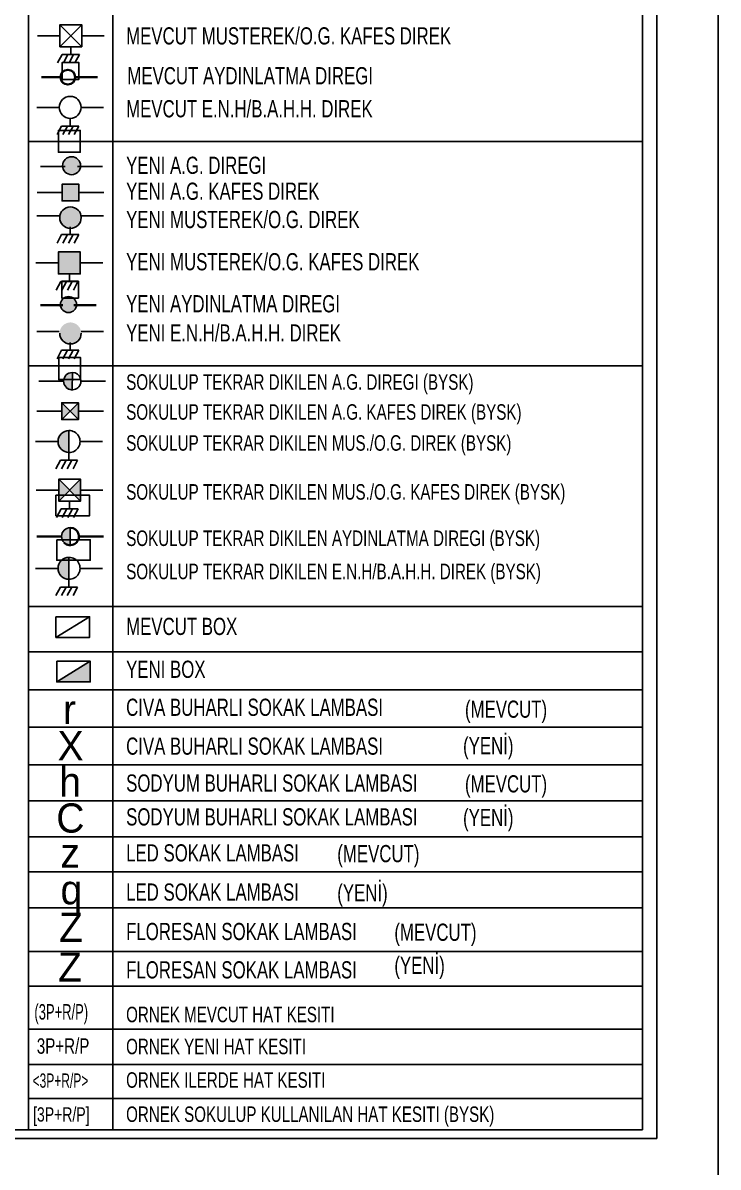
# Model space of a CAD drawing. Header units: millimetres. Extents: x 615240 to 617330, y 4151758 to 4153557.
# Drawn here: x 616672.1 to 616767.2, y 4152940 to 4153096.6 of the extents above; entities that cross this region are included whole.
import ezdxf
from ezdxf.enums import TextEntityAlignment as Align

# ---------------------------------------------------------------- set-up
doc = ezdxf.new("R2010")
doc.units = ezdxf.units.MM
doc.layers.add('DIREK_AG_MEVCUT', color=3, linetype='Continuous', lineweight=25)
doc.styles.add('Direk', font='B_CAD')
doc.styles.get("Standard").update_dxf_attribs({"font": 'Arial'})

msp = doc.modelspace()

# ---------------------------------------------------------------- hatches: boundary and pattern name
at = {"linetype": 'Continuous'}
for color, points in [(108, [(616680.01, 4153077.06), (616680.01, 4153077.13), (616680, 4153077.2), (616679.99, 4153077.28), (616679.97, 4153077.35), (616679.95, 4153077.42), (616679.93, 4153077.49), (616679.9, 4153077.56), (616679.87, 4153077.63), (616679.83, 4153077.69), (616679.79, 4153077.75), (616679.75, 4153077.81), (616679.7, 4153077.87), (616679.65, 4153077.92), (616679.6, 4153077.97), (616679.54, 4153078.02), (616679.48, 4153078.06), (616679.42, 4153078.1), (616679.35, 4153078.14), (616679.29, 4153078.17), (616679.22, 4153078.2), (616679.15, 4153078.23), (616679.08, 4153078.25), (616679, 4153078.26), (616678.93, 4153078.27), (616678.86, 4153078.28), (616678.78, 4153078.28), (616678.71, 4153078.28), (616678.64, 4153078.27), (616678.56, 4153078.26), (616678.49, 4153078.25), (616678.42, 4153078.23), (616678.35, 4153078.2), (616678.28, 4153078.17), (616678.21, 4153078.14), (616678.15, 4153078.1), (616678.09, 4153078.06), (616678.03, 4153078.02), (616677.97, 4153077.97), (616677.92, 4153077.92), (616677.87, 4153077.87), (616677.82, 4153077.81), (616677.78, 4153077.75), (616677.74, 4153077.69), (616677.7, 4153077.63), (616677.67, 4153077.56), (616677.64, 4153077.49), (616677.61, 4153077.42), (616677.59, 4153077.35), (616677.58, 4153077.28), (616677.57, 4153077.2), (616677.56, 4153077.13), (616677.56, 4153077.06), (616677.56, 4153076.98), (616677.57, 4153076.91), (616677.58, 4153076.84), (616677.59, 4153076.76), (616677.61, 4153076.69), (616677.64, 4153076.62), (616677.67, 4153076.55), (616677.7, 4153076.49), (616677.74, 4153076.42), (616677.78, 4153076.36), (616677.82, 4153076.3), (616677.87, 4153076.24), (616677.92, 4153076.19), (616677.97, 4153076.14), (616678.03, 4153076.09), (616678.09, 4153076.05), (616678.15, 4153076.01), (616678.21, 4153075.97), (616678.28, 4153075.94), (616678.35, 4153075.91), (616678.42, 4153075.89), (616678.49, 4153075.87), (616678.56, 4153075.85), (616678.64, 4153075.84), (616678.71, 4153075.83), (616678.78, 4153075.83), (616678.86, 4153075.83), (616678.93, 4153075.84), (616679, 4153075.85), (616679.08, 4153075.87), (616679.15, 4153075.89), (616679.22, 4153075.91), (616679.29, 4153075.94), (616679.35, 4153075.97), (616679.42, 4153076.01), (616679.48, 4153076.05), (616679.54, 4153076.09), (616679.6, 4153076.14), (616679.65, 4153076.19), (616679.7, 4153076.24), (616679.75, 4153076.3), (616679.79, 4153076.36), (616679.83, 4153076.42), (616679.87, 4153076.49), (616679.9, 4153076.55), (616679.93, 4153076.62), (616679.95, 4153076.69), (616679.97, 4153076.76), (616679.99, 4153076.84), (616680, 4153076.91), (616680.01, 4153076.98)]), (10, [(616677.15, 4153069.95), (616677.15, 4153069.86), (616677.16, 4153069.77), (616677.17, 4153069.68), (616677.19, 4153069.59), (616677.21, 4153069.51), (616677.24, 4153069.42), (616677.28, 4153069.34), (616677.32, 4153069.26), (616677.36, 4153069.18), (616677.41, 4153069.11), (616677.46, 4153069.04), (616677.52, 4153068.97), (616677.58, 4153068.91), (616677.64, 4153068.84), (616677.71, 4153068.79), (616677.78, 4153068.74), (616677.86, 4153068.69), (616677.93, 4153068.64), (616678.01, 4153068.6), (616678.1, 4153068.57), (616678.18, 4153068.54), (616678.27, 4153068.52), (616678.35, 4153068.5), (616678.44, 4153068.49), (616678.53, 4153068.48), (616678.62, 4153068.48), (616678.71, 4153068.48), (616678.79, 4153068.49), (616678.88, 4153068.5), (616678.97, 4153068.52), (616679.06, 4153068.54), (616679.14, 4153068.57), (616679.22, 4153068.6), (616679.3, 4153068.64), (616679.38, 4153068.69), (616679.45, 4153068.74), (616679.52, 4153068.79), (616679.59, 4153068.84), (616679.66, 4153068.91), (616679.72, 4153068.97), (616679.77, 4153069.04), (616679.83, 4153069.11), (616679.88, 4153069.18), (616679.92, 4153069.26), (616679.96, 4153069.34), (616679.99, 4153069.42), (616680.02, 4153069.51), (616680.05, 4153069.59), (616680.06, 4153069.68), (616680.08, 4153069.77), (616680.09, 4153069.86), (616680.09, 4153069.95), (616680.09, 4153070.03), (616680.08, 4153070.12), (616680.06, 4153070.21), (616680.05, 4153070.3), (616680.02, 4153070.38), (616679.99, 4153070.47), (616679.96, 4153070.55), (616679.92, 4153070.63), (616679.88, 4153070.71), (616679.83, 4153070.78), (616679.77, 4153070.85), (616679.72, 4153070.92), (616679.66, 4153070.98), (616679.59, 4153071.05), (616679.52, 4153071.1), (616679.45, 4153071.15), (616679.38, 4153071.2), (616679.3, 4153071.25), (616679.22, 4153071.29), (616679.14, 4153071.32), (616679.06, 4153071.35), (616678.97, 4153071.37), (616678.88, 4153071.39), (616678.79, 4153071.4), (616678.71, 4153071.41), (616678.62, 4153071.42), (616678.53, 4153071.41), (616678.44, 4153071.4), (616678.35, 4153071.39), (616678.27, 4153071.37), (616678.18, 4153071.35), (616678.1, 4153071.32), (616678.01, 4153071.29), (616677.93, 4153071.25), (616677.86, 4153071.2), (616677.78, 4153071.15), (616677.71, 4153071.1), (616677.64, 4153071.05), (616677.58, 4153070.98), (616677.52, 4153070.92), (616677.46, 4153070.85), (616677.41, 4153070.78), (616677.36, 4153070.71), (616677.32, 4153070.63), (616677.28, 4153070.55), (616677.24, 4153070.47), (616677.21, 4153070.38), (616677.19, 4153070.3), (616677.17, 4153070.21), (616677.16, 4153070.12), (616677.15, 4153070.03)]), (152, [(616679.46, 4153058.05), (616679.46, 4153058.11), (616679.46, 4153058.18), (616679.45, 4153058.25), (616679.43, 4153058.31), (616679.41, 4153058.38), (616679.39, 4153058.44), (616679.37, 4153058.5), (616679.34, 4153058.56), (616679.31, 4153058.62), (616679.27, 4153058.67), (616679.23, 4153058.73), (616679.19, 4153058.78), (616679.14, 4153058.83), (616679.09, 4153058.87), (616679.04, 4153058.91), (616678.99, 4153058.95), (616678.93, 4153058.99), (616678.87, 4153059.02), (616678.81, 4153059.05), (616678.75, 4153059.08), (616678.69, 4153059.1), (616678.63, 4153059.12), (616678.56, 4153059.13), (616678.49, 4153059.14), (616678.43, 4153059.15), (616678.36, 4153059.15), (616678.3, 4153059.15), (616678.23, 4153059.14), (616678.16, 4153059.13), (616678.1, 4153059.12), (616678.03, 4153059.1), (616677.97, 4153059.08), (616677.91, 4153059.05), (616677.85, 4153059.02), (616677.79, 4153058.99), (616677.74, 4153058.95), (616677.68, 4153058.91), (616677.63, 4153058.87), (616677.58, 4153058.83), (616677.54, 4153058.78), (616677.49, 4153058.73), (616677.45, 4153058.67), (616677.42, 4153058.62), (616677.39, 4153058.56), (616677.36, 4153058.5), (616677.33, 4153058.44), (616677.31, 4153058.38), (616677.29, 4153058.31), (616677.28, 4153058.25), (616677.27, 4153058.18), (616677.26, 4153058.11), (616677.26, 4153058.05), (616677.26, 4153057.98), (616677.27, 4153057.91), (616677.28, 4153057.85), (616677.29, 4153057.78), (616677.31, 4153057.72), (616677.33, 4153057.66), (616677.36, 4153057.59), (616677.39, 4153057.53), (616677.42, 4153057.48), (616677.45, 4153057.42), (616677.49, 4153057.37), (616677.54, 4153057.32), (616677.58, 4153057.27), (616677.63, 4153057.22), (616677.68, 4153057.18), (616677.74, 4153057.14), (616677.79, 4153057.1), (616677.85, 4153057.07), (616677.91, 4153057.04), (616677.97, 4153057.02), (616678.03, 4153056.99), (616678.1, 4153056.98), (616678.16, 4153056.96), (616678.23, 4153056.95), (616678.3, 4153056.95), (616678.36, 4153056.94), (616678.43, 4153056.95), (616678.49, 4153056.95), (616678.56, 4153056.96), (616678.63, 4153056.98), (616678.69, 4153056.99), (616678.75, 4153057.02), (616678.81, 4153057.04), (616678.87, 4153057.07), (616678.93, 4153057.1), (616678.99, 4153057.14), (616679.04, 4153057.18), (616679.09, 4153057.22), (616679.14, 4153057.27), (616679.19, 4153057.32), (616679.23, 4153057.37), (616679.27, 4153057.42), (616679.31, 4153057.48), (616679.34, 4153057.53), (616679.37, 4153057.59), (616679.39, 4153057.66), (616679.41, 4153057.72), (616679.43, 4153057.78), (616679.45, 4153057.85), (616679.46, 4153057.91), (616679.46, 4153057.98)]), (6, [(616677.15, 4153054.13), (616677.15, 4153054.04), (616677.16, 4153053.95), (616677.17, 4153053.86), (616677.19, 4153053.78), (616677.21, 4153053.69), (616677.24, 4153053.61), (616677.28, 4153053.53), (616677.32, 4153053.45), (616677.36, 4153053.37), (616677.41, 4153053.29), (616677.46, 4153053.22), (616677.52, 4153053.15), (616677.58, 4153053.09), (616677.64, 4153053.03), (616677.71, 4153052.97), (616677.78, 4153052.92), (616677.86, 4153052.87), (616677.93, 4153052.83), (616678.01, 4153052.79), (616678.1, 4153052.75), (616678.18, 4153052.73), (616678.27, 4153052.7), (616678.35, 4153052.68), (616678.44, 4153052.67), (616678.53, 4153052.66), (616678.62, 4153052.66), (616678.71, 4153052.66), (616678.79, 4153052.67), (616678.88, 4153052.68), (616678.97, 4153052.7), (616679.06, 4153052.73), (616679.14, 4153052.75), (616679.22, 4153052.79), (616679.3, 4153052.83), (616679.38, 4153052.87), (616679.45, 4153052.92), (616679.52, 4153052.97), (616679.59, 4153053.03), (616679.66, 4153053.09), (616679.72, 4153053.15), (616679.77, 4153053.22), (616679.83, 4153053.29), (616679.88, 4153053.37), (616679.92, 4153053.45), (616679.96, 4153053.53), (616679.99, 4153053.61), (616680.02, 4153053.69), (616680.05, 4153053.78), (616680.06, 4153053.86), (616680.08, 4153053.95), (616680.09, 4153054.04), (616680.09, 4153054.13), (616680.09, 4153054.22), (616680.08, 4153054.31), (616680.06, 4153054.39), (616680.05, 4153054.48), (616680.02, 4153054.57), (616679.99, 4153054.65), (616679.96, 4153054.73), (616679.92, 4153054.81), (616679.88, 4153054.89), (616679.83, 4153054.96), (616679.77, 4153055.04), (616679.72, 4153055.1), (616679.66, 4153055.17), (616679.59, 4153055.23), (616679.52, 4153055.29), (616679.45, 4153055.34), (616679.38, 4153055.39), (616679.3, 4153055.43), (616679.22, 4153055.47), (616679.14, 4153055.5), (616679.06, 4153055.53), (616678.97, 4153055.56), (616678.88, 4153055.57), (616678.79, 4153055.59), (616678.71, 4153055.6), (616678.62, 4153055.6), (616678.53, 4153055.6), (616678.44, 4153055.59), (616678.35, 4153055.57), (616678.27, 4153055.56), (616678.18, 4153055.53), (616678.1, 4153055.5), (616678.01, 4153055.47), (616677.93, 4153055.43), (616677.86, 4153055.39), (616677.78, 4153055.34), (616677.71, 4153055.29), (616677.64, 4153055.23), (616677.58, 4153055.17), (616677.52, 4153055.1), (616677.46, 4153055.04), (616677.41, 4153054.96), (616677.36, 4153054.89), (616677.32, 4153054.81), (616677.28, 4153054.73), (616677.24, 4153054.65), (616677.21, 4153054.57), (616677.19, 4153054.48), (616677.17, 4153054.39), (616677.16, 4153054.31), (616677.15, 4153054.22)])]:
    msp.add_hatch(color=color, dxfattribs=at).paths.add_polyline_path(points)
for color, points in [(108, [(616677.47, 4153074.53), (616677.47, 4153073.38), (616677.47, 4153072.23), (616679.77, 4153072.23), (616679.77, 4153074.53)]), (10, [(616676.97, 4153065.25), (616676.97, 4153062.25), (616679.97, 4153062.25), (616679.97, 4153065.25)]), (3, [(616678.88, 4153048.75), (616678.85, 4153046.38), (616678.77, 4153046.39), (616678.7, 4153046.4), (616678.62, 4153046.41), (616678.55, 4153046.43), (616678.48, 4153046.45), (616678.41, 4153046.48), (616678.34, 4153046.51), (616678.28, 4153046.54), (616678.22, 4153046.58), (616678.16, 4153046.62), (616678.1, 4153046.67), (616678.04, 4153046.72), (616677.99, 4153046.78), (616677.94, 4153046.83), (616677.9, 4153046.89), (616677.86, 4153046.95), (616677.82, 4153047.02), (616677.79, 4153047.09), (616677.76, 4153047.16), (616677.74, 4153047.23), (616677.72, 4153047.3), (616677.7, 4153047.37), (616677.69, 4153047.44), (616677.69, 4153047.52), (616677.69, 4153047.59), (616677.69, 4153047.67), (616677.7, 4153047.74), (616677.71, 4153047.81), (616677.73, 4153047.89), (616677.75, 4153047.96), (616677.78, 4153048.03), (616677.81, 4153048.09), (616677.85, 4153048.16), (616677.89, 4153048.22), (616677.93, 4153048.28), (616677.98, 4153048.34), (616678.03, 4153048.4), (616678.08, 4153048.45), (616678.14, 4153048.49), (616678.2, 4153048.54), (616678.26, 4153048.58), (616678.32, 4153048.62), (616678.39, 4153048.65), (616678.46, 4153048.68), (616678.53, 4153048.7), (616678.6, 4153048.72), (616678.67, 4153048.73), (616678.75, 4153048.74), (616678.82, 4153048.75)]), (1, [(616678.42, 4153040.8), (616678.33, 4153040.8), (616678.24, 4153040.79), (616678.15, 4153040.78), (616678.06, 4153040.76), (616677.98, 4153040.74), (616677.89, 4153040.71), (616677.81, 4153040.67), (616677.73, 4153040.63), (616677.65, 4153040.59), (616677.57, 4153040.54), (616677.5, 4153040.49), (616677.43, 4153040.43), (616677.36, 4153040.37), (616677.3, 4153040.3), (616677.24, 4153040.23), (616677.19, 4153040.16), (616677.14, 4153040.08), (616677.1, 4153040), (616677.06, 4153039.92), (616677.02, 4153039.84), (616676.99, 4153039.75), (616676.97, 4153039.66), (616676.95, 4153039.58), (616676.94, 4153039.49), (616676.93, 4153039.4), (616676.93, 4153039.31), (616676.93, 4153039.22), (616676.94, 4153039.13), (616676.95, 4153039.04), (616676.97, 4153038.95), (616676.99, 4153038.86), (616677.02, 4153038.78), (616677.06, 4153038.69), (616677.1, 4153038.61), (616677.14, 4153038.53), (616677.19, 4153038.46), (616677.24, 4153038.38), (616677.3, 4153038.31), (616677.36, 4153038.25), (616677.43, 4153038.19), (616677.5, 4153038.13), (616677.57, 4153038.07), (616677.65, 4153038.03), (616677.73, 4153037.98), (616677.81, 4153037.94), (616677.89, 4153037.91), (616677.98, 4153037.88), (616678.06, 4153037.85), (616678.15, 4153037.83), (616678.24, 4153037.82), (616678.33, 4153037.81), (616678.42, 4153037.81)]), (4, [(616678.6, 4153027.5), (616678.57, 4153025.13), (616678.49, 4153025.14), (616678.42, 4153025.15), (616678.34, 4153025.16), (616678.27, 4153025.18), (616678.2, 4153025.2), (616678.13, 4153025.23), (616678.06, 4153025.26), (616678, 4153025.29), (616677.94, 4153025.33), (616677.87, 4153025.37), (616677.82, 4153025.42), (616677.76, 4153025.47), (616677.71, 4153025.53), (616677.66, 4153025.58), (616677.62, 4153025.64), (616677.58, 4153025.7), (616677.54, 4153025.77), (616677.51, 4153025.84), (616677.48, 4153025.9), (616677.46, 4153025.98), (616677.44, 4153026.05), (616677.42, 4153026.12), (616677.41, 4153026.19), (616677.41, 4153026.27), (616677.41, 4153026.34), (616677.41, 4153026.42), (616677.42, 4153026.49), (616677.43, 4153026.56), (616677.45, 4153026.64), (616677.47, 4153026.71), (616677.5, 4153026.78), (616677.53, 4153026.84), (616677.57, 4153026.91), (616677.61, 4153026.97), (616677.65, 4153027.03), (616677.7, 4153027.09), (616677.75, 4153027.14), (616677.8, 4153027.2), (616677.86, 4153027.24), (616677.92, 4153027.29), (616677.98, 4153027.33), (616678.04, 4153027.37), (616678.11, 4153027.4), (616678.18, 4153027.43), (616678.25, 4153027.45), (616678.32, 4153027.47), (616678.39, 4153027.48), (616678.47, 4153027.49), (616678.54, 4153027.5)]), (6, [(616678.42, 4153023.45), (616678.33, 4153023.45), (616678.24, 4153023.44), (616678.15, 4153023.43), (616678.06, 4153023.41), (616677.98, 4153023.38), (616677.89, 4153023.35), (616677.81, 4153023.32), (616677.73, 4153023.28), (616677.65, 4153023.24), (616677.57, 4153023.19), (616677.5, 4153023.13), (616677.43, 4153023.07), (616677.36, 4153023.01), (616677.3, 4153022.95), (616677.24, 4153022.88), (616677.19, 4153022.8), (616677.14, 4153022.73), (616677.1, 4153022.65), (616677.06, 4153022.57), (616677.02, 4153022.48), (616676.99, 4153022.4), (616676.97, 4153022.31), (616676.95, 4153022.22), (616676.94, 4153022.13), (616676.93, 4153022.04), (616676.93, 4153021.95), (616676.93, 4153021.86), (616676.94, 4153021.77), (616676.95, 4153021.68), (616676.97, 4153021.6), (616676.99, 4153021.51), (616677.02, 4153021.42), (616677.06, 4153021.34), (616677.1, 4153021.26), (616677.14, 4153021.18), (616677.19, 4153021.1), (616677.24, 4153021.03), (616677.3, 4153020.96), (616677.36, 4153020.89), (616677.43, 4153020.83), (616677.5, 4153020.77), (616677.57, 4153020.72), (616677.65, 4153020.67), (616677.73, 4153020.63), (616677.81, 4153020.59), (616677.89, 4153020.55), (616677.98, 4153020.52), (616678.06, 4153020.5), (616678.15, 4153020.48), (616678.24, 4153020.47), (616678.33, 4153020.46), (616678.42, 4153020.46)]), (5, [(616681.34, 4153006.41), (616681.34, 4153009.23), (616676.75, 4153006.41)])]:
    msp.add_hatch(color=color).paths.add_polyline_path(points)
h = msp.add_hatch(color=3)
h.paths.add_polyline_path([(616677.42, 4153042.31), (616678.57, 4153043.46), (616677.42, 4153044.61), (616677.42, 4153043.46)])
h.paths.add_polyline_path([(616679.72, 4153044.61), (616678.57, 4153043.46), (616679.72, 4153042.31)])
h = msp.add_hatch(color=1)
h.paths.add_polyline_path([(616678.51, 4153032.65), (616680.01, 4153031.15), (616680.01, 4153034.15)])
h.paths.add_polyline_path([(616677.01, 4153034.15), (616677.01, 4153032.65), (616677.01, 4153031.15), (616678.51, 4153032.65)])

# ---------------------------------------------------------------- linework, layer by layer
for p, q in [((616758.83, 4153216.23), (616758.83, 4152943.93)), ((616756.87, 4152945.08), (616756.87, 4153214.94)), ((616672.87, 4153209.68), (616672.87, 4152945.08)), ((616684.41, 4153209.68), (616684.41, 4152945.08)), ((616672.87, 4153080.37), (616756.87, 4153080.37)), ((616672.87, 4153049.67), (616756.87, 4153049.67)), ((616672.87, 4153016.72), (616756.87, 4153016.72)), ((616672.87, 4153010.53), (616756.87, 4153010.53)), ((616672.87, 4153005.34), (616756.87, 4153005.34)), ((616672.87, 4153000.21), (616756.87, 4153000.21)), ((616672.87, 4152995.04), (616756.87, 4152995.04)), ((616672.87, 4152990.15), (616756.87, 4152990.15)), ((616672.87, 4152985.2), (616756.87, 4152985.2)), ((616672.87, 4152980.39), (616756.87, 4152980.39)), ((616672.87, 4152975.49), (616756.87, 4152975.49)), ((616672.87, 4152969.53), (616756.87, 4152969.53)), ((616672.87, 4152964.76), (616756.87, 4152964.76)), ((616672.87, 4152958.87), (616756.87, 4152958.87)), ((616672.87, 4152954.05), (616756.87, 4152954.05)), ((616672.87, 4152954.05), (616756.87, 4152954.05)), ((616672.87, 4152949.37), (616756.87, 4152949.37)), ((616587.28, 4152945.08), (616756.87, 4152945.08)), ((616583.2, 4152943.93), (616758.83, 4152943.93))]:
    msp.add_line(p, q)
at = {"color": 16}
for p, q in [((616680.17, 4153096.34), (616677.17, 4153093.34)), ((616677.17, 4153096.34), (616680.17, 4153093.34)), ((616674.1, 4153094.84), (616677.17, 4153094.84)), ((616680.16, 4153094.84), (616683.23, 4153094.84))]:
    msp.add_line(p, q, dxfattribs=at)
at = {"color": 32}
for p, q in [((616678.66, 4153093.34), (616678.66, 4153092.28)), ((616677.49, 4153092.28), (616676.87, 4153091.12)), ((616677.49, 4153092.28), (616679.84, 4153092.28)), ((616678.27, 4153092.28), (616677.65, 4153091.12)), ((616679.06, 4153092.28), (616678.44, 4153091.12)), ((616679.84, 4153092.28), (616679.22, 4153091.12)), ((616677.41, 4153082.47), (616676.79, 4153081.32)), ((616677.41, 4153082.47), (616679.76, 4153082.47)), ((616678.2, 4153082.47), (616677.58, 4153081.32)), ((616678.98, 4153082.47), (616678.36, 4153081.32)), ((616678.59, 4153083.54), (616678.59, 4153082.47)), ((616679.76, 4153082.47), (616679.14, 4153081.32)), ((616678.59, 4153068.68), (616678.59, 4153067.62)), ((616677.41, 4153067.62), (616676.79, 4153066.46)), ((616677.41, 4153067.62), (616679.76, 4153067.62)), ((616678.2, 4153067.62), (616677.58, 4153066.46)), ((616678.98, 4153067.62), (616678.36, 4153066.46)), ((616679.76, 4153067.62), (616679.14, 4153066.46)), ((616678.47, 4153062.26), (616678.47, 4153061.19)), ((616677.29, 4153061.19), (616676.67, 4153060.03)), ((616677.29, 4153061.19), (616679.64, 4153061.19)), ((616678.07, 4153061.19), (616677.45, 4153060.03)), ((616678.86, 4153061.19), (616678.24, 4153060.03)), ((616679.64, 4153061.19), (616679.02, 4153060.03)), ((616678.59, 4153052.87), (616678.59, 4153051.8)), ((616677.41, 4153051.8), (616676.79, 4153050.64)), ((616677.41, 4153051.8), (616679.76, 4153051.8)), ((616678.2, 4153051.8), (616677.58, 4153050.64)), ((616678.98, 4153051.8), (616678.36, 4153050.64)), ((616679.76, 4153051.8), (616679.14, 4153050.64)), ((616678.42, 4153037.81), (616678.42, 4153036.74)), ((616677.25, 4153036.74), (616676.63, 4153035.58)), ((616677.25, 4153036.74), (616679.6, 4153036.74)), ((616678.03, 4153036.74), (616677.41, 4153035.58)), ((616678.82, 4153036.74), (616678.19, 4153035.58)), ((616679.6, 4153036.74), (616678.98, 4153035.58)), ((616678.5, 4153031.15), (616678.5, 4153030.08)), ((616677.33, 4153030.08), (616676.71, 4153028.93)), ((616677.33, 4153030.08), (616679.68, 4153030.08)), ((616678.11, 4153030.08), (616677.49, 4153028.93)), ((616678.89, 4153030.08), (616678.27, 4153028.93)), ((616679.68, 4153030.08), (616679.06, 4153028.93)), ((616678.42, 4153020.45), (616678.42, 4153019.39)), ((616677.25, 4153019.39), (616676.63, 4153018.23)), ((616677.25, 4153019.39), (616679.6, 4153019.39)), ((616678.03, 4153019.39), (616677.41, 4153018.23)), ((616678.82, 4153019.39), (616678.19, 4153018.23)), ((616679.6, 4153019.39), (616678.98, 4153018.23))]:
    msp.add_line(p, q, dxfattribs=at)
at = {"color": 190, "lineweight": 35}
for p, q in [((616674.64, 4153089.19), (616677.25, 4153089.19)), ((616679.28, 4153089.18), (616682.32, 4153089.18))]:
    msp.add_line(p, q, dxfattribs=at)
at = {"color": 6}
for p, q in [((616674.02, 4153085.04), (616677.09, 4153085.04)), ((616680.09, 4153085.04), (616683.16, 4153085.04)), ((616674.02, 4153054.36), (616677.09, 4153054.36)), ((616680.09, 4153054.36), (616683.16, 4153054.36)), ((616678.42, 4153023.45), (616678.42, 4153020.46)), ((616673.86, 4153021.95), (616676.93, 4153021.95)), ((616679.92, 4153021.95), (616682.99, 4153021.95))]:
    msp.add_line(p, q, dxfattribs=at)
at = {"color": 108}
for p, q in [((616674.52, 4153076.97), (616677.91, 4153076.97)), ((616679.6, 4153076.97), (616682.99, 4153076.97)), ((616674.09, 4153073.39), (616677.47, 4153073.39)), ((616679.8, 4153073.39), (616683.18, 4153073.39))]:
    msp.add_line(p, q, dxfattribs=at)
at = {"color": 10}
for p, q in [((616674.02, 4153070.18), (616677.09, 4153070.18)), ((616680.09, 4153070.18), (616683.16, 4153070.18)), ((616673.9, 4153063.75), (616676.97, 4153063.75)), ((616679.96, 4153063.75), (616683.03, 4153063.75))]:
    msp.add_line(p, q, dxfattribs=at)
at = {"color": 152, "lineweight": 35}
for p, q in [((616674.53, 4153057.97), (616677.57, 4153057.97)), ((616679.1, 4153057.97), (616682.14, 4153057.97))]:
    msp.add_line(p, q, dxfattribs=at)
at = {"color": 3}
for p, q in [((616678.88, 4153048.75), (616678.85, 4153046.38)), ((616674.3, 4153047.56), (616677.69, 4153047.56)), ((616680.05, 4153047.56), (616683.44, 4153047.56)), ((616674.04, 4153043.47), (616677.43, 4153043.47)), ((616679.72, 4153044.61), (616677.42, 4153042.31)), ((616677.42, 4153044.61), (616679.72, 4153042.31)), ((616679.75, 4153043.47), (616683.14, 4153043.47))]:
    msp.add_line(p, q, dxfattribs=at)
at = {"color": 1}
for p, q in [((616678.42, 4153040.8), (616678.42, 4153037.81)), ((616673.86, 4153039.3), (616676.93, 4153039.3)), ((616679.92, 4153039.3), (616682.99, 4153039.3)), ((616680.01, 4153034.15), (616677.01, 4153031.15)), ((616677.01, 4153034.15), (616680.01, 4153031.15)), ((616673.93, 4153032.65), (616677.01, 4153032.65)), ((616680, 4153032.65), (616683.07, 4153032.65))]:
    msp.add_line(p, q, dxfattribs=at)
at = {"color": 4, "lineweight": 35}
for p, q in [((616674.02, 4153026.31), (616677.41, 4153026.31)), ((616679.77, 4153026.31), (616683.16, 4153026.31))]:
    msp.add_line(p, q, dxfattribs=at)
at = {"color": 4}
msp.add_line((616678.6, 4153027.5), (616678.57, 4153025.13), dxfattribs=at)
at = {"color": 5}
for p, q in [((616676.64, 4153012.5), (616681.23, 4153015.32)), ((616676.75, 4153006.41), (616681.34, 4153009.23))]:
    msp.add_line(p, q, dxfattribs=at)
at = {"color": 7}
msp.add_lwpolyline([(616767.24, 4152657.5), (616767.24, 4153219.38), (616579.24, 4153219.38), (616579.24, 4152657.5)], close=True, dxfattribs=at)
at = {"color": 16, "flags": 128}
msp.add_lwpolyline([(616677.17, 4153094.84), (616677.17, 4153096.34), (616680.17, 4153096.34), (616680.17, 4153093.34), (616677.17, 4153093.34), (616677.17, 4153094.84)], dxfattribs=at)
at = {"color": 108, "flags": 128}
for points in [[(616677.47, 4153090.02), (616677.47, 4153091.17), (616679.77, 4153091.17), (616679.77, 4153088.87), (616677.47, 4153088.87), (616677.47, 4153090.03)], [(616677.47, 4153073.38), (616677.47, 4153074.53), (616679.77, 4153074.53), (616679.77, 4153072.23), (616677.47, 4153072.23), (616677.47, 4153073.39)]]:
    msp.add_lwpolyline(points, dxfattribs=at)
at = {"color": 10, "flags": 128}
for points in [[(616676.97, 4153080.39), (616676.97, 4153081.89), (616679.97, 4153081.89), (616679.97, 4153078.89), (616676.97, 4153078.89), (616676.97, 4153080.39)], [(616676.97, 4153063.75), (616676.97, 4153065.25), (616679.97, 4153065.25), (616679.97, 4153062.25), (616676.97, 4153062.25), (616676.97, 4153063.75)]]:
    msp.add_lwpolyline(points, dxfattribs=at)
at = {"color": 3, "flags": 128}
for points in [[(616677.42, 4153060.1), (616677.42, 4153061.25), (616679.72, 4153061.25), (616679.72, 4153058.95), (616677.42, 4153058.95), (616677.42, 4153060.11)], [(616677.42, 4153043.46), (616677.42, 4153044.61), (616679.72, 4153044.61), (616679.72, 4153042.31), (616677.42, 4153042.31), (616677.42, 4153043.47)]]:
    msp.add_lwpolyline(points, dxfattribs=at)
at = {"color": 1, "flags": 128}
for points in [[(616677.01, 4153049.29), (616677.01, 4153050.79), (616680.01, 4153050.79), (616680.01, 4153047.79), (616677.01, 4153047.79), (616677.01, 4153049.29)], [(616677.01, 4153032.65), (616677.01, 4153034.15), (616680.01, 4153034.15), (616680.01, 4153031.15), (616677.01, 4153031.15), (616677.01, 4153032.65)]]:
    msp.add_lwpolyline(points, dxfattribs=at)
at = {"color": 5, "flags": 128}
for points in [[(616676.64, 4153031.96), (616681.23, 4153031.96), (616681.23, 4153029.14), (616676.64, 4153029.14)], [(616676.75, 4153025.87), (616681.34, 4153025.87), (616681.34, 4153023.05), (616676.75, 4153023.05)], [(616676.64, 4153015.32), (616681.23, 4153015.32), (616681.23, 4153012.5), (616676.64, 4153012.5)], [(616676.75, 4153009.23), (616681.34, 4153009.23), (616681.34, 4153006.41), (616676.75, 4153006.41)]]:
    msp.add_lwpolyline(points, close=True, dxfattribs=at)
at = {"color": 190, "lineweight": 35}
msp.add_circle((616678.26, 4153089.18), 1.01, dxfattribs=at)
at = {"color": 6}
msp.add_circle((616678.59, 4153085.04), 1.5, dxfattribs=at)
at = {"color": 108, "linetype": 'Continuous'}
for start, end in [(0, 180), (180, 0)]:
    msp.add_arc((616678.78, 4153077.06), 1.23, start, end, dxfattribs=at)
at = {"color": 10, "linetype": 'Continuous'}
for start, end in [(0, 180), (180, 0)]:
    msp.add_arc((616678.62, 4153069.95), 1.47, start, end, dxfattribs=at)
at = {"color": 152, "linetype": 'Continuous'}
for start, end in [(0, 180), (180, 0)]:
    msp.add_arc((616678.36, 4153058.05), 1.1, start, end, dxfattribs=at)
at = {"color": 6, "linetype": 'Continuous'}
msp.add_arc((616678.62, 4153054.13), 1.47, 180, 0, dxfattribs=at)
at = {"color": 3}
for radius, start, end in [(1.18, 89.4585, 268.7797), (1.19, 226.6097, 89.3652)]:
    msp.add_arc((616678.87, 4153047.57), radius, start, end, dxfattribs=at)
at = {"color": 1}
for centre, start, end in [((616678.42, 4153039.31), 90, 270), ((616678.44, 4153039.31), 269.2369, 90.7631)]:
    msp.add_arc(centre, 1.5, start, end, dxfattribs=at)
at = {"color": 4}
msp.add_arc((616678.59, 4153026.32), 1.18, 89.4585, 268.7797, dxfattribs=at)
at = {"color": 4, "lineweight": 35}
msp.add_arc((616678.59, 4153026.31), 1.19, 226.6097, 89.3652, dxfattribs=at)
at = {"color": 6}
for centre, start, end in [((616678.42, 4153021.95), 90, 270), ((616678.44, 4153021.95), 269.2369, 90.7631)]:
    msp.add_arc(centre, 1.5, start, end, dxfattribs=at)

# ---------------------------------------------------------------- texts
at = {"width": 0.7}
for s, height, p in [('MEVCUT MUSTEREK/O.G. KAFES DIREK', 2.352, (616686.24, 4153093.65)), ('MEVCUT AYDINLATMA DIREGI', 2.352, (616686.41, 4153088.2)), ('MEVCUT E.N.H/B.A.H.H. DIREK', 2.352, (616686.24, 4153083.68)), ('YENI A.G. DIREGI', 2.352, (616686.24, 4153075.94)), ('YENI A.G. KAFES DIREK', 2.352, (616686.24, 4153072.39)), ('YENI MUSTEREK/O.G. DIREK', 2.352, (616686.24, 4153068.52)), ('YENI MUSTEREK/O.G. KAFES DIREK', 2.352, (616686.24, 4153062.74)), ('YENI AYDINLATMA DIREGI', 2.352, (616686.24, 4153056.99)), ('YENI E.N.H/B.A.H.H. DIREK', 2.352, (616686.24, 4153053)), ('SOKULUP TEKRAR DIKILEN A.G. DIREGI (BYSK)', 2.1227, (616686.25, 4153046.39)), ('SOKULUP TEKRAR DIKILEN A.G. KAFES DIREK (BYSK)', 2.1227, (616686.25, 4153042.29)), ('SOKULUP TEKRAR DIKILEN MUS./O.G. DIREK (BYSK)', 2.1227, (616686.25, 4153038.05)), ('SOKULUP TEKRAR DIKILEN MUS./O.G. KAFES DIREK (BYSK)', 2.1227, (616686.25, 4153031.35)), ('SOKULUP TEKRAR DIKILEN AYDINLATMA DIREGI (BYSK)', 2.1227, (616686.25, 4153025.01)), ('SOKULUP TEKRAR DIKILEN E.N.H/B.A.H.H. DIREK (BYSK)', 2.1227, (616686.25, 4153020.46)), ('MEVCUT BOX', 2.352, (616686.24, 4153012.83)), ('YENI BOX', 2.352, (616686.24, 4153006.96)), ('CIVA BUHARLI SOKAK LAMBASI', 2.352, (616686.24, 4153001.76)), ('(MEVCUT)', 2.352, (616732.6, 4153001.5)), ('(YENİ)', 2.352, (616732.34, 4152996.5)), ('CIVA BUHARLI SOKAK LAMBASI', 2.352, (616686.24, 4152996.44)), ('SODYUM BUHARLI SOKAK LAMBASI', 2.352, (616686.24, 4152991.39)), ('(MEVCUT)', 2.352, (616732.6, 4152991.28)), ('SODYUM BUHARLI SOKAK LAMBASI', 2.352, (616686.24, 4152986.76)), ('(YENİ)', 2.352, (616732.34, 4152986.67)), ('LED SOKAK LAMBASI            ', 2.352, (616686.24, 4152981.83)), ('(MEVCUT)', 2.352, (616715.13, 4152981.73)), ('(YENİ)', 2.352, (616715.13, 4152976.37)), ('LED SOKAK LAMBASI            ', 2.352, (616686.24, 4152976.47)), ('FLORESAN SOKAK LAMBASI            ', 2.352, (616686.24, 4152971.07)), ('(MEVCUT)', 2.352, (616722.94, 4152970.97)), ('FLORESAN SOKAK LAMBASI            ', 2.352, (616686.24, 4152965.82)), ('(YENİ)', 2.352, (616722.94, 4152966.45)), ('ORNEK MEVCUT HAT KESITI', 2.1168, (616686.24, 4152959.83)), ('ORNEK YENI HAT KESITI', 2.1168, (616686.24, 4152955.45)), ('ORNEK ILERDE HAT KESITI', 2.1168, (616686.24, 4152950.86)), ('ORNEK SOKULUP KULLANILAN HAT KESITI (BYSK)', 2.1168, (616686.24, 4152946.18))]:
    msp.add_text(s, height=height, dxfattribs=at).set_placement(p)
at = {"color": 84, "width": 0.6}
msp.add_text('(3P+R/P)', height=2.117, dxfattribs=at).set_placement((616673.69, 4152960.19))
at = {"color": 3}
for s, height, width, p in [('3P+R/P', 2.117, 0.7, (616674.02, 4152955.51)), ('<3P+R/P>', 1.96, 0.6, (616673.44, 4152950.86)), ('[3P+R/P]', 1.96, 0.7, (616673.51, 4152946.23))]:
    msp.add_text(s, height=height, dxfattribs=dict(at, width=width)).set_placement(p)
at = {"layer": 'DIREK_AG_MEVCUT', "color": 40, "linetype": 'ByBlock', "style": 'Direk'}
for s, p in [('r', (616678.49, 4153002.64)), ('h', (616678.58, 4152992.72)), ('z', (616678.58, 4152983)), ('Z', (616678.69, 4152972.81))]:
    msp.add_text(s, height=4, dxfattribs=at).set_placement(p, align=Align.MIDDLE_CENTER)
at = {"layer": 'DIREK_AG_MEVCUT', "color": 4, "linetype": 'ByBlock', "style": 'Direk'}
for s, p in [('X', (616678.64, 4152997.67)), ('C', (616678.61, 4152987.78)), ('q', (616678.75, 4152977.97)), ('Z', (616678.56, 4152967.37))]:
    msp.add_text(s, height=4, dxfattribs=at).set_placement(p, align=Align.MIDDLE_CENTER)

doc.saveas('drawing.dxf')
